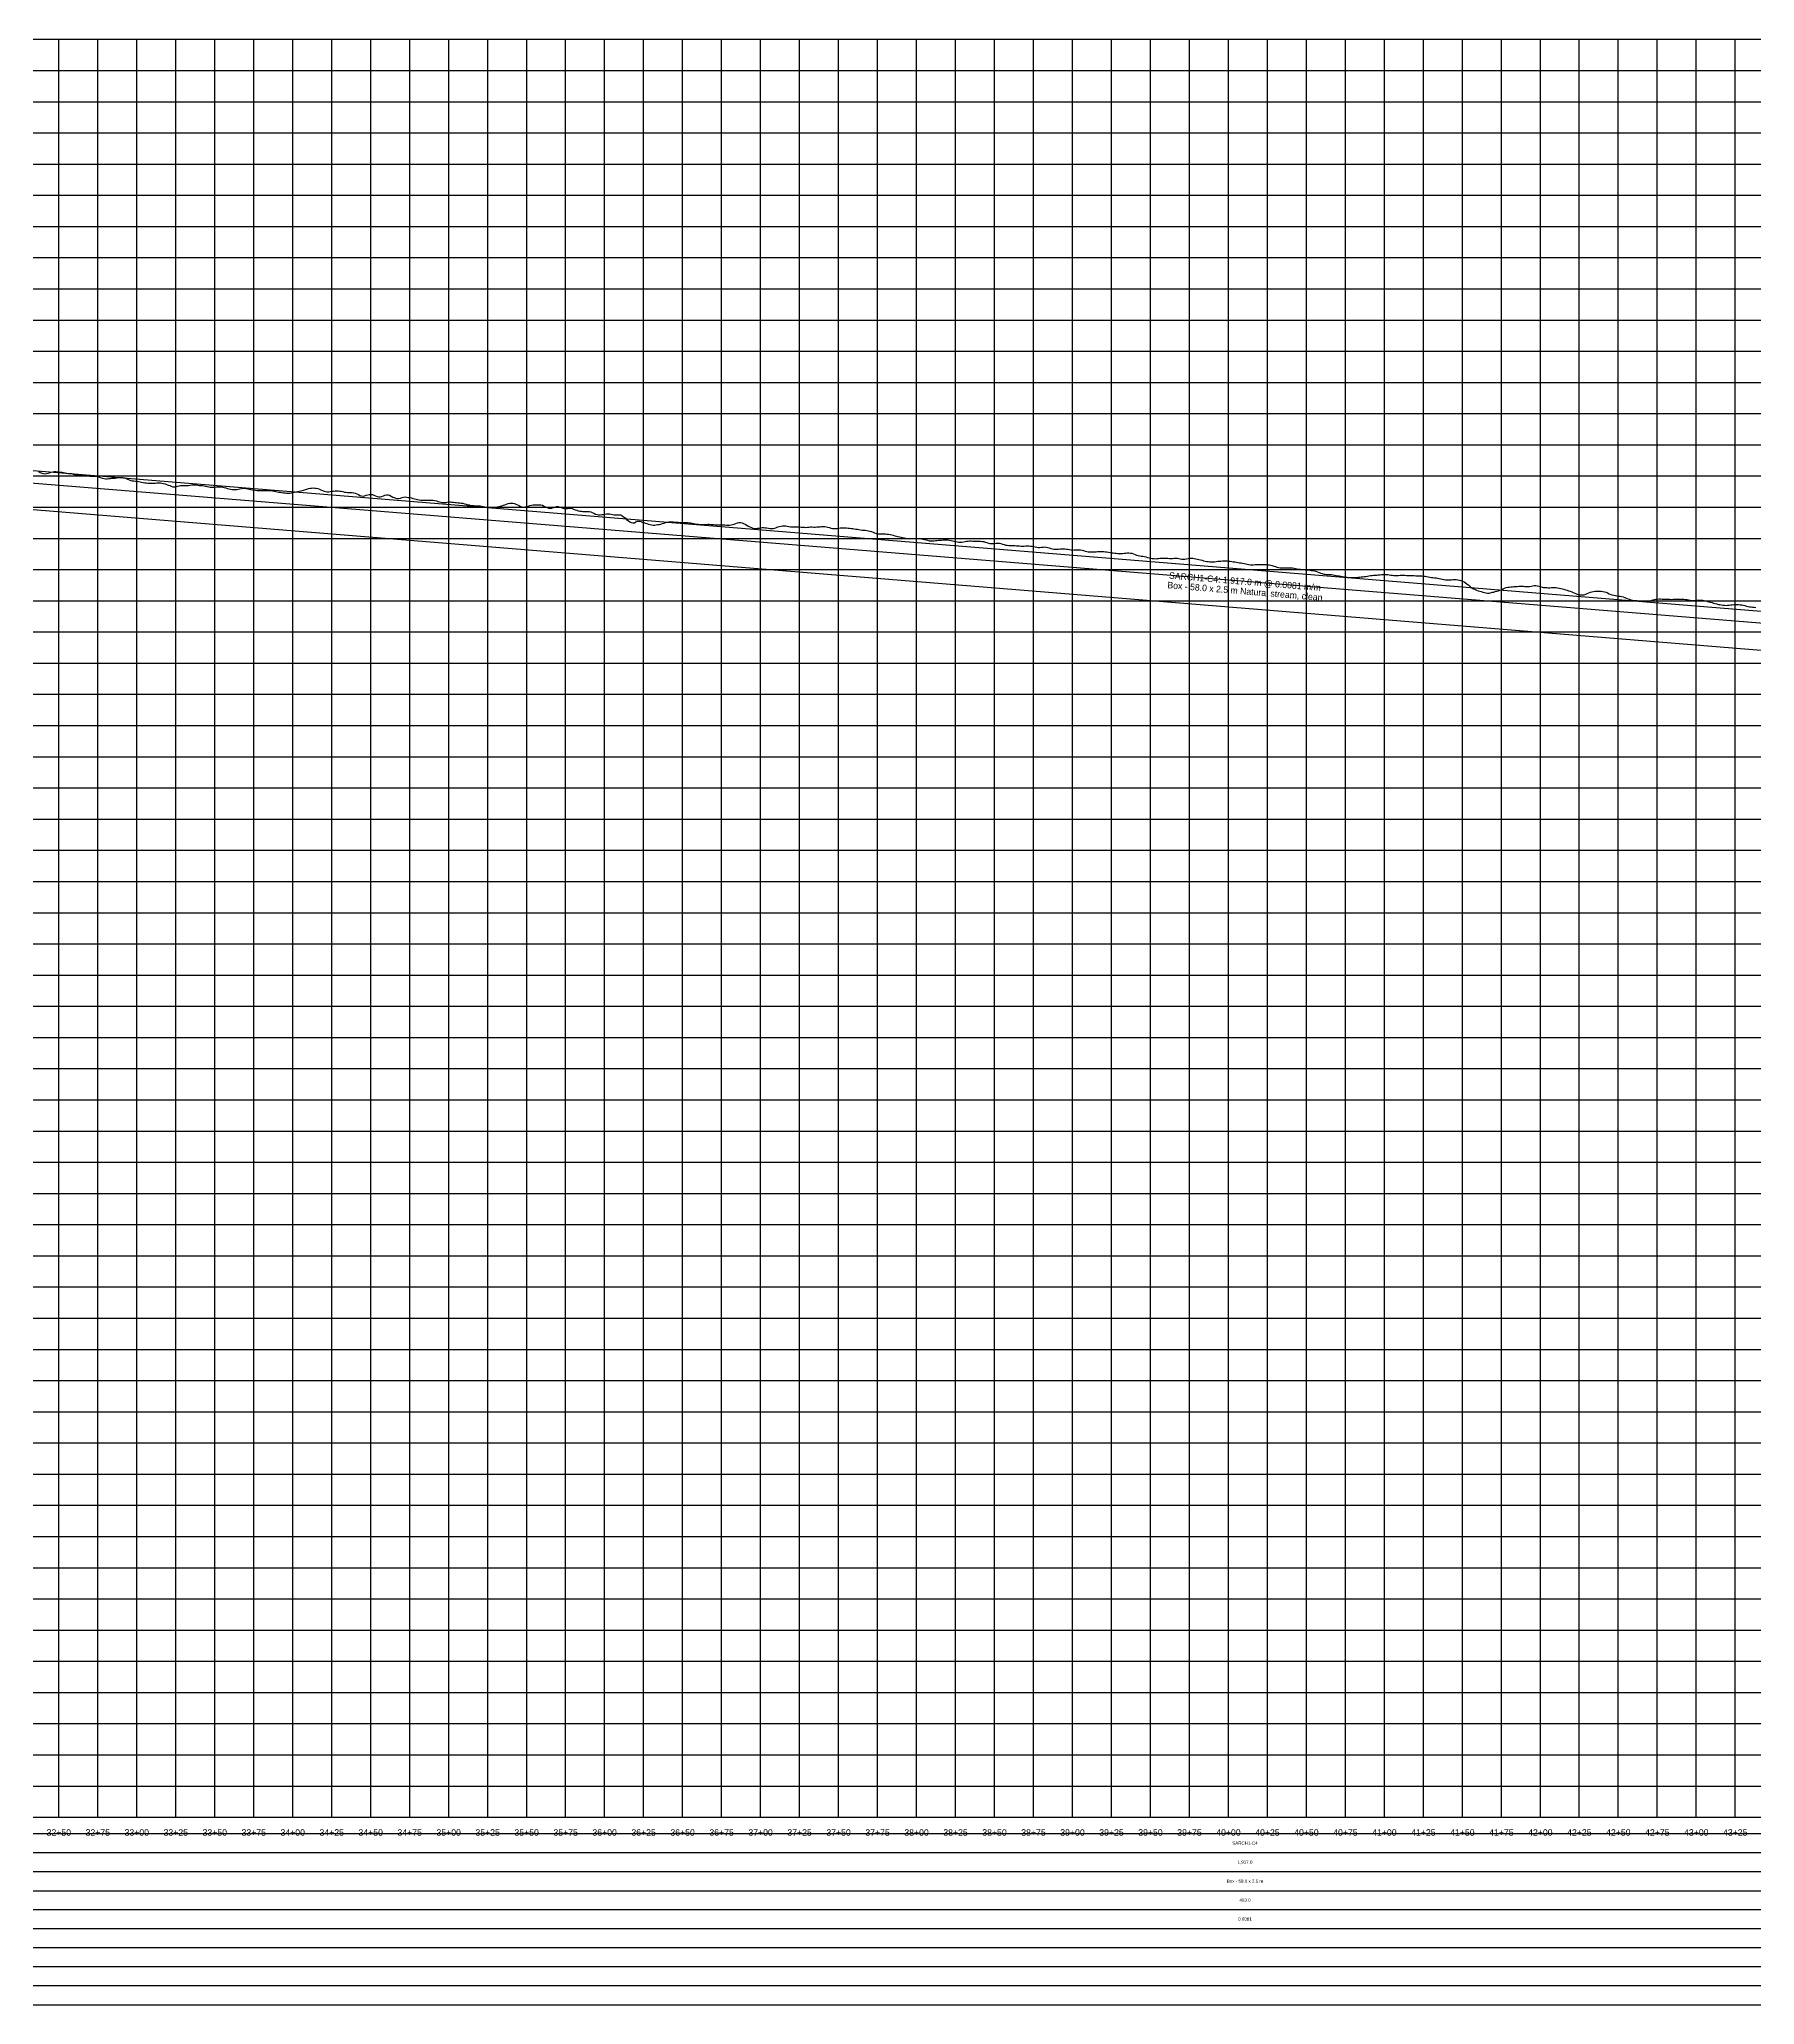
# Model space of a CAD drawing. Extents: x -64 to 17591, y -140 to 1126.
# Drawn here: x 3237 to 4337, y -140 to 1120 of the extents above; entities that cross this region are included whole.
import ezdxf
from ezdxf.enums import TextEntityAlignment as Align

# ---------------------------------------------------------------- set-up
doc = ezdxf.new("R2010")
doc.units = 0
for name, color, linetype in [('Annotation', 7, 'Continuous'), ('Annotation_Table', 254, 'Continuous'), ('Crown', 7, 'Continuous'), ('Grid', 254, 'Continuous'), ('Grid_Text', 7, 'Continuous'), ('Ground_Elevation', 3, 'Continuous'), ('Hydraulic_Grade', 5, 'Continuous'), ('Invert', 7, 'Continuous')]:
    doc.layers.add(name, color=color, linetype=linetype)

msp = doc.modelspace()

# ---------------------------------------------------------------- linework, layer by layer
at = {"layer": 'Annotation_Table', "color": 254}
for points in [[(-25, -30.5), (17575, -30.5)], [(-25, -42.7), (17575, -42.7)], [(-25, -54.9), (17575, -54.9)], [(-25, -67.1), (17575, -67.1)], [(-25, -79.2), (17575, -79.2)], [(-25, -91.4), (17575, -91.4)], [(-25, -103.6), (17575, -103.6)], [(-25, -115.8), (17575, -115.8)], [(-25, -128), (17575, -128)], [(-25, -140.2), (17575, -140.2)]]:
    msp.add_lwpolyline(points, dxfattribs=at)
at = {"layer": 'Crown', "color": 0}
msp.add_lwpolyline([(3052.1, 858.2), (4969.1, 702.2)], dxfattribs=at)
at = {"layer": 'Grid', "color": 254}
for points in [[(-25, 1120), (17575, 1120)], [(3250, -20), (3250, 1120)], [(3275, -20), (3275, 1120)], [(3300, -20), (3300, 1120)], [(3325, -20), (3325, 1120)], [(3350, -20), (3350, 1120)], [(3375, -20), (3375, 1120)], [(3400, -20), (3400, 1120)], [(3425, -20), (3425, 1120)], [(3450, -20), (3450, 1120)], [(3475, -20), (3475, 1120)], [(3500, -20), (3500, 1120)], [(3525, -20), (3525, 1120)], [(3550, -20), (3550, 1120)], [(3575, -20), (3575, 1120)], [(3600, -20), (3600, 1120)], [(3625, -20), (3625, 1120)], [(3650, -20), (3650, 1120)], [(3675, -20), (3675, 1120)], [(3700, -20), (3700, 1120)], [(3725, -20), (3725, 1120)], [(3750, -20), (3750, 1120)], [(3775, -20), (3775, 1120)], [(3800, -20), (3800, 1120)], [(3825, -20), (3825, 1120)], [(3850, -20), (3850, 1120)], [(3875, -20), (3875, 1120)], [(3900, -20), (3900, 1120)], [(3925, -20), (3925, 1120)], [(3950, -20), (3950, 1120)], [(3975, -20), (3975, 1120)], [(4000, -20), (4000, 1120)], [(4025, -20), (4025, 1120)], [(4050, -20), (4050, 1120)], [(4075, -20), (4075, 1120)], [(4100, -20), (4100, 1120)], [(4125, -20), (4125, 1120)], [(4150, -20), (4150, 1120)], [(4175, -20), (4175, 1120)], [(4200, -20), (4200, 1120)], [(4225, -20), (4225, 1120)], [(4250, -20), (4250, 1120)], [(4275, -20), (4275, 1120)], [(4300, -20), (4300, 1120)], [(4325, -20), (4325, 1120)], [(-25, 1100), (17575, 1100)], [(-25, 1080), (17575, 1080)], [(-25, 1060), (17575, 1060)], [(-25, 1040), (17575, 1040)], [(-25, 1020), (17575, 1020)], [(-25, 1000), (17575, 1000)], [(-25, 980), (17575, 980)], [(-25, 960), (17575, 960)], [(-25, 940), (17575, 940)], [(-25, 920), (17575, 920)], [(-25, 900), (17575, 900)], [(-25, 880), (17575, 880)], [(-25, 860), (17575, 860)], [(-25, 840), (17575, 840)], [(-25, 820), (17575, 820)], [(-25, 800), (17575, 800)], [(-25, 780), (17575, 780)], [(-25, 760), (17575, 760)], [(-25, 740), (17575, 740)], [(-25, 720), (17575, 720)], [(-25, 700), (17575, 700)], [(-25, 680), (17575, 680)], [(-25, 660), (17575, 660)], [(-25, 640), (17575, 640)], [(-25, 620), (17575, 620)], [(-25, 600), (17575, 600)], [(-25, 580), (17575, 580)], [(-25, 560), (17575, 560)], [(-25, 540), (17575, 540)], [(-25, 520), (17575, 520)], [(-25, 500), (17575, 500)], [(-25, 480), (17575, 480)], [(-25, 460), (17575, 460)], [(-25, 440), (17575, 440)], [(-25, 420), (17575, 420)], [(-25, 400), (17575, 400)], [(-25, 380), (17575, 380)], [(-25, 360), (17575, 360)], [(-25, 340), (17575, 340)], [(-25, 320), (17575, 320)], [(-25, 300), (17575, 300)], [(-25, 280), (17575, 280)], [(-25, 260), (17575, 260)], [(-25, 240), (17575, 240)], [(-25, 220), (17575, 220)], [(-25, 200), (17575, 200)], [(-25, 180), (17575, 180)], [(-25, 160), (17575, 160)], [(-25, 140), (17575, 140)], [(-25, 120), (17575, 120)], [(-25, 100), (17575, 100)], [(-25, 80), (17575, 80)], [(-25, 60), (17575, 60)], [(-25, 40), (17575, 40)], [(-25, 20), (17575, 20)], [(-25, 0), (17575, 0)], [(-25, -20), (17575, -20)]]:
    msp.add_lwpolyline(points, dxfattribs=at)
at = {"layer": 'Ground_Elevation', "color": 3}
msp.add_lwpolyline([(3237.1, 842.9), (3238.1, 842.3), (3239.1, 841.9), (3240.1, 841.5), (3241.1, 841.4), (3242.1, 841.5), (3243.1, 841.8), (3244.1, 842.1), (3245.1, 842.5), (3246.1, 842.7), (3247.1, 842.8), (3248.1, 842.8), (3249.1, 842.7), (3250.1, 842.6), (3251.1, 842.5), (3252.1, 842.4), (3253.1, 842.2), (3254.1, 842), (3255.1, 841.8), (3256.1, 841.7), (3257.1, 841.6), (3258.1, 841.5), (3259.1, 841.2), (3260.1, 841), (3261.1, 840.9), (3262.1, 840.8), (3263.1, 840.7), (3264.1, 840.6), (3265.1, 840.5), (3266.1, 840.3), (3267.1, 840.2), (3268.1, 840.1), (3269.1, 840), (3270.1, 839.9), (3271.1, 839.9), (3272.1, 839.9), (3273.1, 839.9), (3274.1, 839.8), (3275.1, 839.6), (3276.1, 839.3), (3277.1, 838.9), (3278.1, 838.5), (3279.1, 838.3), (3280.1, 838.2), (3281.1, 838.2), (3282.1, 838.3), (3283.1, 838.3), (3284.1, 838.5), (3285.1, 838.6), (3286.1, 838.7), (3287.1, 838.9), (3288.1, 839), (3289.1, 839.1), (3290.1, 839.1), (3291.1, 839.1), (3292.1, 838.8), (3293.1, 838.4), (3294.1, 838), (3295.1, 837.6), (3296.1, 837.2), (3297.1, 836.9), (3298.1, 836.8), (3299.1, 836.7), (3300.1, 836.6), (3301.1, 836.4), (3302.1, 836.2), (3303.1, 836), (3304.1, 835.8), (3305.1, 835.7), (3306.1, 835.6), (3307.1, 835.5), (3308.1, 835.4), (3309.1, 835.3), (3310.1, 835.3), (3311.1, 835.4), (3312.1, 835.5), (3313.1, 835.6), (3314.1, 835.6), (3315.1, 835.6), (3316.1, 835.5), (3317.1, 835.2), (3318.1, 834.9), (3319.1, 834.6), (3320.1, 834.2), (3321.1, 833.8), (3322.1, 833.4), (3323.1, 833.1), (3324.1, 833), (3325.1, 833.1), (3326.1, 833.4), (3327.1, 833.6), (3328.1, 833.8), (3329.1, 833.9), (3330.1, 833.9), (3331.1, 833.9), (3332.1, 833.9), (3333.1, 834), (3334.1, 834.2), (3335.1, 834.3), (3336.1, 834.4), (3337.1, 834.4), (3338.1, 834.3), (3339.1, 834.1), (3340.1, 834), (3341.1, 834), (3342.1, 833.8), (3343.1, 833.6), (3344.1, 833.5), (3345.1, 833.3), (3346.1, 833.1), (3347.1, 832.9), (3348.1, 832.8), (3349.1, 832.8), (3350.1, 832.9), (3351.1, 833), (3352.1, 833.1), (3353.1, 833.1), (3354.1, 833.1), (3355.1, 832.9), (3356.1, 832.7), (3357.1, 832.4), (3358.1, 832), (3359.1, 831.7), (3360.1, 831.5), (3361.1, 831.4), (3362.1, 831.3), (3363.1, 831.3), (3364.1, 831.4), (3365.1, 831.5), (3366.1, 831.7), (3367.1, 831.9), (3368.1, 832.1), (3369.1, 832.1), (3370.1, 832), (3371.1, 831.8), (3372.1, 831.5), (3373.1, 831.3), (3374.1, 831.2), (3375.1, 831.1), (3376.1, 830.9), (3377.1, 830.8), (3378.1, 830.8), (3379.1, 830.8), (3380.1, 830.7), (3381.1, 830.7), (3382.1, 830.7), (3383.1, 830.8), (3384.1, 830.8), (3385.1, 830.7), (3386.1, 830.6), (3387.1, 830.4), (3388.1, 830.2), (3389.1, 830), (3390.1, 829.9), (3391.1, 829.7), (3392.1, 829.6), (3393.1, 829.4), (3394.1, 829.2), (3395.1, 829.1), (3396.1, 829), (3397.1, 828.9), (3398.1, 829), (3399.1, 829.2), (3400.1, 829.4), (3401.1, 829.6), (3402.1, 829.9), (3403.1, 830.1), (3404.1, 830.3), (3405.1, 830.5), (3406.1, 830.7), (3407.1, 831), (3408.1, 831.3), (3409.1, 831.6), (3410.1, 831.9), (3411.1, 832.1), (3412.1, 832.2), (3413.1, 832.3), (3414.1, 832.2), (3415.1, 832.1), (3416.1, 831.9), (3417.1, 831.5), (3418.1, 831.1), (3419.1, 830.6), (3420.1, 830.3), (3421.1, 830.1), (3422.1, 829.9), (3423.1, 829.9), (3424.1, 830), (3425.1, 830.2), (3426.1, 830.3), (3427.1, 830.5), (3428.1, 830.5), (3429.1, 830.4), (3430.1, 830.3), (3431.1, 830.2), (3432.1, 830), (3433.1, 829.7), (3434.1, 829.6), (3435.1, 829.5), (3436.1, 829.5), (3437.1, 829.5), (3438.1, 829.5), (3439.1, 829.3), (3440.1, 829), (3441.1, 828.6), (3442.1, 828.1), (3443.1, 827.5), (3444.1, 827.2), (3445.1, 827.1), (3446.1, 827.3), (3447.1, 827.7), (3448.1, 828), (3449.1, 828.2), (3450.1, 828.2), (3451.1, 828.1), (3452.1, 827.7), (3453.1, 827.3), (3454.1, 826.9), (3455.1, 826.7), (3456.1, 826.7), (3457.1, 826.9), (3458.1, 827.2), (3459.1, 827.6), (3460.1, 827.9), (3461.1, 827.9), (3462.1, 827.6), (3463.1, 827), (3464.1, 826.5), (3465.1, 826.1), (3466.1, 825.8), (3467.1, 825.6), (3468.1, 825.6), (3469.1, 825.8), (3470.1, 826.2), (3471.1, 826.5), (3472.1, 826.6), (3473.1, 826.4), (3474.1, 826.3), (3475.1, 826.1), (3476.1, 825.9), (3477.1, 825.6), (3478.1, 825.3), (3479.1, 825.1), (3480.1, 824.9), (3481.1, 824.7), (3482.1, 824.6), (3483.1, 824.5), (3484.1, 824.5), (3485.1, 824.5), (3486.1, 824.5), (3487.1, 824.5), (3488.1, 824.5), (3489.1, 824.5), (3490.1, 824.5), (3491.1, 824.3), (3492.1, 824), (3493.1, 823.7), (3494.1, 823.4), (3495.1, 823.2), (3496.1, 823.1), (3497.1, 823.1), (3498.1, 823.1), (3499.1, 823.3), (3500.1, 823.4), (3501.1, 823.4), (3502.1, 823.3), (3503.1, 823.2), (3504.1, 823.1), (3505.1, 822.9), (3506.1, 822.8), (3507.1, 822.8), (3508.1, 822.6), (3509.1, 822.5), (3510.1, 822.2), (3511.1, 821.9), (3512.1, 821.6), (3513.1, 821.4), (3514.1, 821.1), (3515.1, 821), (3516.1, 821), (3517.1, 820.9), (3518.1, 820.9), (3519.1, 820.8), (3520.1, 820.8), (3521.1, 820.7), (3522.1, 820.5), (3523.1, 820.3), (3524.1, 820), (3525.1, 819.8), (3526.1, 819.7), (3527.1, 819.8), (3528.1, 820), (3529.1, 820), (3530.1, 820.1), (3531.1, 820.3), (3532.1, 820.4), (3533.1, 820.7), (3534.1, 820.9), (3535.1, 821.2), (3536.1, 821.5), (3537.1, 821.9), (3538.1, 822.3), (3539.1, 822.5), (3540.1, 822.5), (3541.1, 822.5), (3542.1, 822.3), (3543.1, 822), (3544.1, 821.6), (3545.1, 821), (3546.1, 820.5), (3547.1, 820.2), (3548.1, 820.1), (3549.1, 820.2), (3550.1, 820.5), (3551.1, 820.7), (3552.1, 821), (3553.1, 821.2), (3554.1, 821.4), (3555.1, 821.4), (3556.1, 821.4), (3557.1, 821.5), (3558.1, 821.5), (3559.1, 821.5), (3560.1, 821.2), (3561.1, 820.7), (3562.1, 820.2), (3563.1, 819.7), (3564.1, 819.4), (3565.1, 819.2), (3566.1, 819.4), (3567.1, 819.7), (3568.1, 820.1), (3569.1, 820.4), (3570.1, 820.4), (3571.1, 820.1), (3572.1, 819.7), (3573.1, 819.4), (3574.1, 819.1), (3575.1, 819.1), (3576.1, 819.2), (3577.1, 819.4), (3578.1, 819.3), (3579.1, 819.1), (3580.1, 818.7), (3581.1, 818.3), (3582.1, 818), (3583.1, 817.7), (3584.1, 817.5), (3585.1, 817.4), (3586.1, 817.3), (3587.1, 817.2), (3588.1, 817.2), (3589.1, 817.3), (3590.1, 817.3), (3591.1, 817), (3592.1, 816.6), (3593.1, 816.1), (3594.1, 815.6), (3595.1, 815.2), (3596.1, 815.1), (3597.1, 815.1), (3598.1, 815.2), (3599.1, 815.4), (3600.1, 815.6), (3601.1, 815.8), (3602.1, 815.8), (3603.1, 815.7), (3604.1, 815.5), (3605.1, 815.2), (3606.1, 815.1), (3607.1, 815.1), (3608.1, 815.1), (3609.1, 815.1), (3610.1, 815), (3611.1, 814.6), (3612.1, 813.9), (3613.1, 813.1), (3614.1, 812.2), (3615.1, 811.4), (3616.1, 810.6), (3617.1, 810.1), (3618.1, 809.9), (3619.1, 810), (3620.1, 810.5), (3621.1, 811), (3622.1, 811.1), (3623.1, 810.8), (3624.1, 810.4), (3625.1, 810.1), (3626.1, 809.7), (3627.1, 809.5), (3628.1, 809.2), (3629.1, 808.8), (3630.1, 808.6), (3631.1, 808.5), (3632.1, 808.5), (3633.1, 808.7), (3634.1, 808.8), (3635.1, 809), (3636.1, 809.2), (3637.1, 809.5), (3638.1, 809.8), (3639.1, 810.1), (3640.1, 810.3), (3641.1, 810.5), (3642.1, 810.6), (3643.1, 810.6), (3644.1, 810.5), (3645.1, 810.4), (3646.1, 810.3), (3647.1, 810.3), (3648.1, 810.2), (3649.1, 810.1), (3650.1, 810.2), (3651.1, 810.2), (3652.1, 810.2), (3653.1, 810.1), (3654.1, 810), (3655.1, 809.9), (3656.1, 809.7), (3657.1, 809.5), (3658.1, 809.4), (3659.1, 809.2), (3660.1, 809.1), (3661.1, 809), (3662.1, 808.9), (3663.1, 808.9), (3664.1, 809), (3665.1, 809), (3666.1, 809.1), (3667.1, 809.1), (3668.1, 809), (3669.1, 808.9), (3670.1, 808.8), (3671.1, 808.7), (3672.1, 808.6), (3673.1, 808.6), (3674.1, 808.6), (3675.1, 808.6), (3676.1, 808.7), (3677.1, 808.6), (3678.1, 808.5), (3679.1, 808.5), (3680.1, 808.5), (3681.1, 808.6), (3682.1, 808.8), (3683.1, 809.1), (3684.1, 809.5), (3685.1, 809.9), (3686.1, 810.1), (3687.1, 810.1), (3688.1, 809.9), (3689.1, 809.5), (3690.1, 809.1), (3691.1, 808.5), (3692.1, 807.9), (3693.1, 807.3), (3694.1, 806.9), (3695.1, 806.5), (3696.1, 806.3), (3697.1, 806.3), (3698.1, 806.5), (3699.1, 806.6), (3700.1, 806.8), (3701.1, 806.9), (3702.1, 806.9), (3703.1, 806.8), (3704.1, 806.7), (3705.1, 806.5), (3706.1, 806.4), (3707.1, 806.4), (3708.1, 806.4), (3709.1, 806.6), (3710.1, 807), (3711.1, 807.3), (3712.1, 807.6), (3713.1, 807.8), (3714.1, 808), (3715.1, 808.1), (3716.1, 808.1), (3717.1, 807.9), (3718.1, 807.7), (3719.1, 807.5), (3720.1, 807.4), (3721.1, 807.3), (3722.1, 807.3), (3723.1, 807.4), (3724.1, 807.4), (3725.1, 807.3), (3726.1, 807.2), (3727.1, 807.1), (3728.1, 807.1), (3729.1, 807), (3730.1, 807.1), (3731.1, 807.2), (3732.1, 807.3), (3733.1, 807.3), (3734.1, 807.2), (3735.1, 807.2), (3736.1, 807.3), (3737.1, 807.3), (3738.1, 807.5), (3739.1, 807.6), (3740.1, 807.6), (3741.1, 807.6), (3742.1, 807.5), (3743.1, 807.2), (3744.1, 806.9), (3745.1, 806.6), (3746.1, 806.4), (3747.1, 806.3), (3748.1, 806.3), (3749.1, 806.4), (3750.1, 806.6), (3751.1, 806.7), (3752.1, 806.8), (3753.1, 806.7), (3754.1, 806.7), (3755.1, 806.7), (3756.1, 806.6), (3757.1, 806.5), (3758.1, 806.4), (3759.1, 806.3), (3760.1, 806.2), (3761.1, 806), (3762.1, 805.8), (3763.1, 805.6), (3764.1, 805.4), (3765.1, 805.2), (3766.1, 805.2), (3767.1, 805.2), (3768.1, 805.1), (3769.1, 804.9), (3770.1, 804.6), (3771.1, 804.3), (3772.1, 803.9), (3773.1, 803.5), (3774.1, 803.2), (3775.1, 803), (3776.1, 803), (3777.1, 803), (3778.1, 803), (3779.1, 803), (3780.1, 802.9), (3781.1, 802.8), (3782.1, 802.7), (3783.1, 802.5), (3784.1, 802.2), (3785.1, 802), (3786.1, 801.7), (3787.1, 801.4), (3788.1, 801.2), (3789.1, 801), (3790.1, 800.7), (3791.1, 800.5), (3792.1, 800.3), (3793.1, 800.1), (3794.1, 800), (3795.1, 799.9), (3796.1, 799.9), (3797.1, 799.9), (3798.1, 800), (3799.1, 800), (3800.1, 800), (3801.1, 800), (3802.1, 799.9), (3803.1, 799.8), (3804.1, 799.5), (3805.1, 799.3), (3806.1, 799), (3807.1, 798.8), (3808.1, 798.5), (3809.1, 798.4), (3810.1, 798.4), (3811.1, 798.5), (3812.1, 798.6), (3813.1, 798.7), (3814.1, 798.8), (3815.1, 798.9), (3816.1, 798.9), (3817.1, 799), (3818.1, 799), (3819.1, 799), (3820.1, 799), (3821.1, 798.9), (3822.1, 798.7), (3823.1, 798.5), (3824.1, 798.2), (3825.1, 797.9), (3826.1, 797.7), (3827.1, 797.5), (3828.1, 797.5), (3829.1, 797.6), (3830.1, 797.8), (3831.1, 798), (3832.1, 798.2), (3833.1, 798.3), (3834.1, 798.4), (3835.1, 798.4), (3836.1, 798.3), (3837.1, 798.3), (3838.1, 798.3), (3839.1, 798.2), (3840.1, 798.2), (3841.1, 798.2), (3842.1, 798.1), (3843.1, 797.9), (3844.1, 797.6), (3845.1, 797.3), (3846.1, 797), (3847.1, 796.8), (3848.1, 796.7), (3849.1, 796.7), (3850.1, 796.8), (3851.1, 796.9), (3852.1, 796.9), (3853.1, 796.9), (3854.1, 796.7), (3855.1, 796.3), (3856.1, 796), (3857.1, 795.7), (3858.1, 795.6), (3859.1, 795.5), (3860.1, 795.4), (3861.1, 795.4), (3862.1, 795.4), (3863.1, 795.4), (3864.1, 795.3), (3865.1, 795.2), (3866.1, 795.2), (3867.1, 795.1), (3868.1, 795.1), (3869.1, 795.1), (3870.1, 795.2), (3871.1, 795.2), (3872.1, 795.2), (3873.1, 795.1), (3874.1, 795), (3875.1, 794.8), (3876.1, 794.5), (3877.1, 794.3), (3878.1, 794.2), (3879.1, 794.2), (3880.1, 794.3), (3881.1, 794.4), (3882.1, 794.5), (3883.1, 794.4), (3884.1, 794.2), (3885.1, 793.9), (3886.1, 793.6), (3887.1, 793.3), (3888.1, 793.1), (3889.1, 793), (3890.1, 793), (3891.1, 793.1), (3892.1, 793.2), (3893.1, 793.3), (3894.1, 793.3), (3895.1, 793.2), (3896.1, 793.1), (3897.1, 793), (3898.1, 792.8), (3899.1, 792.6), (3900.1, 792.5), (3901.1, 792.6), (3902.1, 792.6), (3903.1, 792.7), (3904.1, 792.7), (3905.1, 792.6), (3906.1, 792.4), (3907.1, 792.2), (3908.1, 791.9), (3909.1, 791.6), (3910.1, 791.4), (3911.1, 791.3), (3912.1, 791.3), (3913.1, 791.3), (3914.1, 791.4), (3915.1, 791.4), (3916.1, 791.5), (3917.1, 791.6), (3918.1, 791.6), (3919.1, 791.5), (3920.1, 791.5), (3921.1, 791.4), (3922.1, 791.3), (3923.1, 791.1), (3924.1, 790.9), (3925.1, 790.8), (3926.1, 790.7), (3927.1, 790.6), (3928.1, 790.5), (3929.1, 790.4), (3930.1, 790.3), (3931.1, 790.3), (3932.1, 790.3), (3933.1, 790.5), (3934.1, 790.6), (3935.1, 790.7), (3936.1, 790.7), (3937.1, 790.6), (3938.1, 790.5), (3939.1, 790.1), (3940.1, 789.7), (3941.1, 789.3), (3942.1, 789), (3943.1, 788.8), (3944.1, 788.6), (3945.1, 788.5), (3946.1, 788.3), (3947.1, 788.1), (3948.1, 787.8), (3949.1, 787.5), (3950.1, 787.2), (3951.1, 787.1), (3952.1, 787), (3953.1, 786.9), (3954.1, 787), (3955.1, 787.1), (3956.1, 787.2), (3957.1, 787.4), (3958.1, 787.4), (3959.1, 787.4), (3960.1, 787.3), (3961.1, 787.2), (3962.1, 787.1), (3963.1, 787.1), (3964.1, 787.1), (3965.1, 787.2), (3966.1, 787.2), (3967.1, 787.2), (3968.1, 787), (3969.1, 786.8), (3970.1, 786.7), (3971.1, 786.7), (3972.1, 786.7), (3973.1, 786.9), (3974.1, 787), (3975.1, 787.2), (3976.1, 787.2), (3977.1, 787.2), (3978.1, 787.1), (3979.1, 786.9), (3980.1, 786.7), (3981.1, 786.4), (3982.1, 786.2), (3983.1, 786), (3984.1, 785.6), (3985.1, 785.4), (3986.1, 785.2), (3987.1, 785.1), (3988.1, 785), (3989.1, 784.9), (3990.1, 784.9), (3991.1, 785), (3992.1, 785.2), (3993.1, 785.3), (3994.1, 785.3), (3995.1, 785.4), (3996.1, 785.5), (3997.1, 785.6), (3998.1, 785.6), (3999.1, 785.5), (4000.1, 785.4), (4001.1, 785.3), (4002.1, 785.2), (4003.1, 785), (4004.1, 784.9), (4005.1, 784.7), (4006.1, 784.5), (4007.1, 784.4), (4008.1, 784.3), (4009.1, 784.1), (4010.1, 783.9), (4011.1, 783.6), (4012.1, 783.4), (4013.1, 783.2), (4014.1, 783.1), (4015.1, 783.1), (4016.1, 783.1), (4017.1, 783.2), (4018.1, 783.2), (4019.1, 783.2), (4020.1, 783.2), (4021.1, 783.3), (4022.1, 783.2), (4023.1, 783.2), (4024.1, 783.2), (4025.1, 783.1), (4026.1, 783), (4027.1, 782.8), (4028.1, 782.5), (4029.1, 782.2), (4030.1, 781.9), (4031.1, 781.6), (4032.1, 781.4), (4033.1, 781.2), (4034.1, 781.1), (4035.1, 781.2), (4036.1, 781.2), (4037.1, 781.2), (4038.1, 781.2), (4039.1, 781.2), (4040.1, 781.2), (4041.1, 781.1), (4042.1, 780.9), (4043.1, 780.7), (4044.1, 780.5), (4045.1, 780.3), (4046.1, 780.2), (4047.1, 780.1), (4048.1, 780), (4049.1, 779.9), (4050.1, 779.9), (4051.1, 779.8), (4052.1, 779.7), (4053.1, 779.5), (4054.1, 779.4), (4055.1, 779.2), (4056.1, 778.9), (4057.1, 778.5), (4058.1, 778.1), (4059.1, 777.7), (4060.1, 777.4), (4061.1, 777.1), (4062.1, 777), (4063.1, 776.9), (4064.1, 776.9), (4065.1, 776.8), (4066.1, 776.8), (4067.1, 776.6), (4068.1, 776.4), (4069.1, 776.2), (4070.1, 776), (4071.1, 775.9), (4072.1, 775.8), (4073.1, 775.6), (4074.1, 775.4), (4075.1, 775.2), (4076.1, 775.1), (4077.1, 775), (4078.1, 774.9), (4079.1, 774.9), (4080.1, 774.9), (4081.1, 775), (4082.1, 775), (4083.1, 775.1), (4084.1, 775.2), (4085.1, 775.3), (4086.1, 775.4), (4087.1, 775.5), (4088.1, 775.6), (4089.1, 775.8), (4090.1, 776), (4091.1, 776.1), (4092.1, 776.2), (4093.1, 776.3), (4094.1, 776.4), (4095.1, 776.5), (4096.1, 776.6), (4097.1, 776.7), (4098.1, 776.9), (4099.1, 776.9), (4100.1, 776.9), (4101.1, 776.9), (4102.1, 776.8), (4103.1, 776.6), (4104.1, 776.4), (4105.1, 776.3), (4106.1, 776.2), (4107.1, 776.2), (4108.1, 776.2), (4109.1, 776.2), (4110.1, 776.3), (4111.1, 776.3), (4112.1, 776.3), (4113.1, 776.3), (4114.1, 776.2), (4115.1, 776.2), (4116.1, 776.2), (4117.1, 776.2), (4118.1, 776.2), (4119.1, 776.1), (4120.1, 776), (4121.1, 776), (4122.1, 776), (4123.1, 775.9), (4124.1, 775.9), (4125.1, 775.8), (4126.1, 775.7), (4127.1, 775.6), (4128.1, 775.4), (4129.1, 775.2), (4130.1, 775), (4131.1, 774.9), (4132.1, 774.8), (4133.1, 774.7), (4134.1, 774.5), (4135.1, 774.3), (4136.1, 774.1), (4137.1, 773.9), (4138.1, 773.7), (4139.1, 773.5), (4140.1, 773.4), (4141.1, 773.4), (4142.1, 773.4), (4143.1, 773.5), (4144.1, 773.6), (4145.1, 773.6), (4146.1, 773.6), (4147.1, 773.5), (4148.1, 773.2), (4149.1, 772.9), (4150.1, 772.6), (4151.1, 772.1), (4152.1, 771.5), (4153.1, 770.7), (4154.1, 769.9), (4155.1, 769.1), (4156.1, 768.3), (4157.1, 767.7), (4158.1, 767.2), (4159.1, 766.8), (4160.1, 766.4), (4161.1, 766.1), (4162.1, 765.9), (4163.1, 765.6), (4164.1, 765.3), (4165.1, 765), (4166.1, 764.8), (4167.1, 764.9), (4168.1, 765.1), (4169.1, 765.4), (4170.1, 765.6), (4171.1, 765.9), (4172.1, 766.1), (4173.1, 766.4), (4174.1, 766.7), (4175.1, 767.1), (4176.1, 767.6), (4177.1, 768.1), (4178.1, 768.5), (4179.1, 768.7), (4180.1, 768.8), (4181.1, 768.9), (4182.1, 769), (4183.1, 769.2), (4184.1, 769.2), (4185.1, 769.2), (4186.1, 769.3), (4187.1, 769.3), (4188.1, 769.3), (4189.1, 769.3), (4190.1, 769.2), (4191.1, 769.2), (4192.1, 769.1), (4193.1, 769.2), (4194.1, 769.4), (4195.1, 769.5), (4196.1, 769.7), (4197.1, 769.7), (4198.1, 769.6), (4199.1, 769.4), (4200.1, 769.2), (4201.1, 768.8), (4202.1, 768.6), (4203.1, 768.4), (4204.1, 768.4), (4205.1, 768.3), (4206.1, 768.3), (4207.1, 768.4), (4208.1, 768.4), (4209.1, 768.4), (4210.1, 768.4), (4211.1, 768.2), (4212.1, 768.1), (4213.1, 767.8), (4214.1, 767.6), (4215.1, 767.4), (4216.1, 767.1), (4217.1, 766.8), (4218.1, 766.4), (4219.1, 766.1), (4220.1, 765.8), (4221.1, 765.3), (4222.1, 764.9), (4223.1, 764.4), (4224.1, 764.1), (4225.1, 763.9), (4226.1, 763.8), (4227.1, 763.7), (4228.1, 763.8), (4229.1, 764.2), (4230.1, 764.6), (4231.1, 765), (4232.1, 765.4), (4233.1, 765.7), (4234.1, 766), (4235.1, 766.1), (4236.1, 766.2), (4237.1, 766.2), (4238.1, 766.2), (4239.1, 766.2), (4240.1, 766), (4241.1, 765.8), (4242.1, 765.4), (4243.1, 765), (4244.1, 764.5), (4245.1, 764), (4246.1, 763.7), (4247.1, 763.5), (4248.1, 763.3), (4249.1, 763.1), (4250.1, 763), (4251.1, 762.9), (4252.1, 762.7), (4253.1, 762.5), (4254.1, 762.1), (4255.1, 761.7), (4256.1, 761.3), (4257.1, 761), (4258.1, 760.6), (4259.1, 760.4), (4260.1, 760.2), (4261.1, 760.2), (4262.1, 760.1), (4263.1, 760), (4264.1, 759.9), (4265.1, 759.8), (4266.1, 759.8), (4267.1, 759.7), (4268.1, 759.7), (4269.1, 759.7), (4270.1, 759.9), (4271.1, 760.2), (4272.1, 760.5), (4273.1, 760.8), (4274.1, 761), (4275.1, 761.1), (4276.1, 761.2), (4277.1, 761.2), (4278.1, 761.1), (4279.1, 761), (4280.1, 761), (4281.1, 761), (4282.1, 761), (4283.1, 761), (4284.1, 760.9), (4285.1, 761), (4286.1, 761), (4287.1, 761), (4288.1, 761), (4289.1, 761.1), (4290.1, 761.1), (4291.1, 761.1), (4292.1, 761), (4293.1, 760.8), (4294.1, 760.7), (4295.1, 760.5), (4296.1, 760.3), (4297.1, 760.2), (4298.1, 760.2), (4299.1, 760.2), (4300.1, 760.3), (4301.1, 760.4), (4302.1, 760.4), (4303.1, 760.4), (4304.1, 760.3), (4305.1, 760.1), (4306.1, 759.9), (4307.1, 759.6), (4308.1, 759.3), (4309.1, 759), (4310.1, 758.8), (4311.1, 758.4), (4312.1, 758.2), (4313.1, 758), (4314.1, 757.7), (4315.1, 757.5), (4316.1, 757.3), (4317.1, 757.2), (4318.1, 757.1), (4319.1, 757), (4320.1, 757.1), (4321.1, 757.2), (4322.1, 757.3), (4323.1, 757.4), (4324.1, 757.5), (4325.1, 757.5), (4326.1, 757.5), (4327.1, 757.5), (4328.1, 757.4), (4329.1, 757.3), (4330.1, 757.1), (4331.1, 756.9), (4332.1, 756.6), (4333.1, 756.3), (4334.1, 756.1), (4335.1, 756), (4336.1, 755.9), (4337.1, 755.8), (4338.1, 755.6)], dxfattribs=at)
at = {"layer": 'Hydraulic_Grade', "color": 5}
msp.add_lwpolyline([(3052.1, 850.2), (4969.1, 694.9)], dxfattribs=at)
at = {"layer": 'Invert', "color": 0}
msp.add_lwpolyline([(3052.1, 833.2), (4969.1, 677.2)], dxfattribs=at)

# ---------------------------------------------------------------- texts
at = {"layer": 'Annotation', "color": 0}
for s, p in [('Box - 58.0 x 2.5 m Natural stream, clean', (4010.6, 766.1)), ('SARCH1-C4: 1,917.0 m @ 0.0081 m/m', (4010.6, 772.3))]:
    msp.add_text(s, height=4.167, rotation=355.3462, dxfattribs=at).set_placement(p, align=Align.MIDDLE_CENTER)
at = {"layer": 'Annotation_Table', "color": 0}
for s, height, p in [('SARCH1-C4', 2.08, (4010.6, -36.6)), ('1,917.0', 2.08, (4010.6, -48.8)), ('Box - 58.0 x 2.5 m', 2.083, (4010.6, -61)), ('403.0', 2.08, (4010.6, -73.2)), ('0.0081', 2.08, (4010.6, -85.3))]:
    msp.add_text(s, height=height, dxfattribs=at).set_placement(p, align=Align.MIDDLE_CENTER)
at = {"layer": 'Grid_Text', "color": 0}
for s, p in [('32+50', (3250, -27.7)), ('32+75', (3275, -27.7)), ('33+00', (3300, -27.7)), ('33+25', (3325, -27.7)), ('33+50', (3350, -27.7)), ('33+75', (3375, -27.7)), ('34+00', (3400, -27.7)), ('34+25', (3425, -27.7)), ('34+50', (3450, -27.7)), ('34+75', (3475, -27.7)), ('35+00', (3500, -27.7)), ('35+25', (3525, -27.7)), ('35+50', (3550, -27.7)), ('35+75', (3575, -27.7)), ('36+00', (3600, -27.7)), ('36+25', (3625, -27.7)), ('36+50', (3650, -27.7)), ('36+75', (3675, -27.7)), ('37+00', (3700, -27.7)), ('37+25', (3725, -27.7)), ('37+50', (3750, -27.7)), ('37+75', (3775, -27.7)), ('38+00', (3800, -27.7)), ('38+25', (3825, -27.7)), ('38+50', (3850, -27.7)), ('38+75', (3875, -27.7)), ('39+00', (3900, -27.7)), ('39+25', (3925, -27.7)), ('39+50', (3950, -27.7)), ('39+75', (3975, -27.7)), ('40+00', (4000, -27.7)), ('40+25', (4025, -27.7)), ('40+50', (4050, -27.7)), ('40+75', (4075, -27.7)), ('41+00', (4100, -27.7)), ('41+25', (4125, -27.7)), ('41+50', (4150, -27.7)), ('41+75', (4175, -27.7)), ('42+00', (4200, -27.7)), ('42+25', (4225, -27.7)), ('42+50', (4250, -27.7)), ('42+75', (4275, -27.7)), ('43+00', (4300, -27.7)), ('43+25', (4325, -27.7))]:
    msp.add_text(s, height=4.17, dxfattribs=at).set_placement(p, align=Align.TOP_CENTER)

doc.saveas('drawing.dxf')
